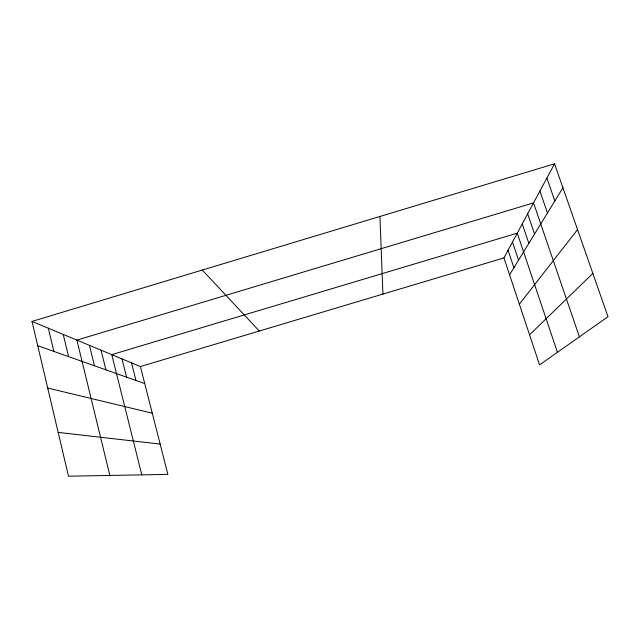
<?xml version="1.0" encoding="UTF-8"?>
<svg xmlns="http://www.w3.org/2000/svg" width="640" height="640" viewBox="0 0 640 640"><rect width="100%" height="100%" fill="white"/><g stroke="black" fill="none" stroke-linecap="round" stroke-linejoin="round"><path stroke-width="0.96" d="M503.944 257.92L554.552 163.808L608 316.712L539.56 364.888L503.944 257.92L140.392 366.552L32 321.416L68.496 476.192L167.88 474.392L140.392 366.552M509.568 274.816L562.92 187.768M519.352 304.192L577.544 229.584M529.544 334.808L592.864 273.416M32 321.416L554.552 163.808M58.168 432.392L160.152 444.08M47.704 388.024L152.28 413.208M37.72 345.68L144.736 383.592M202.28 270.056L259.32 331.016M546.888 178.048L554.84 200.96M539.912 191.032L547.472 212.976M579.408 336.84L533.528 202.904L76.88 340.104L109.864 475.448M527.664 213.816L534.552 234.056M522.256 223.864L528.856 243.352M557.44 352.304L517.256 233.16L111.76 354.632L141.8 474.864M512.488 242.032L518.568 260.136M508.064 250.264L513.904 267.744M131.528 362.864L135.992 380.496M122.008 358.896L126.608 377.168M101.032 350.16L105.904 369.84M89.44 345.336L94.472 365.784M63.224 334.424L68.584 356.616M48.328 328.216L53.856 351.4M379.928 216.472L382.92 294.088"/></g></svg>
